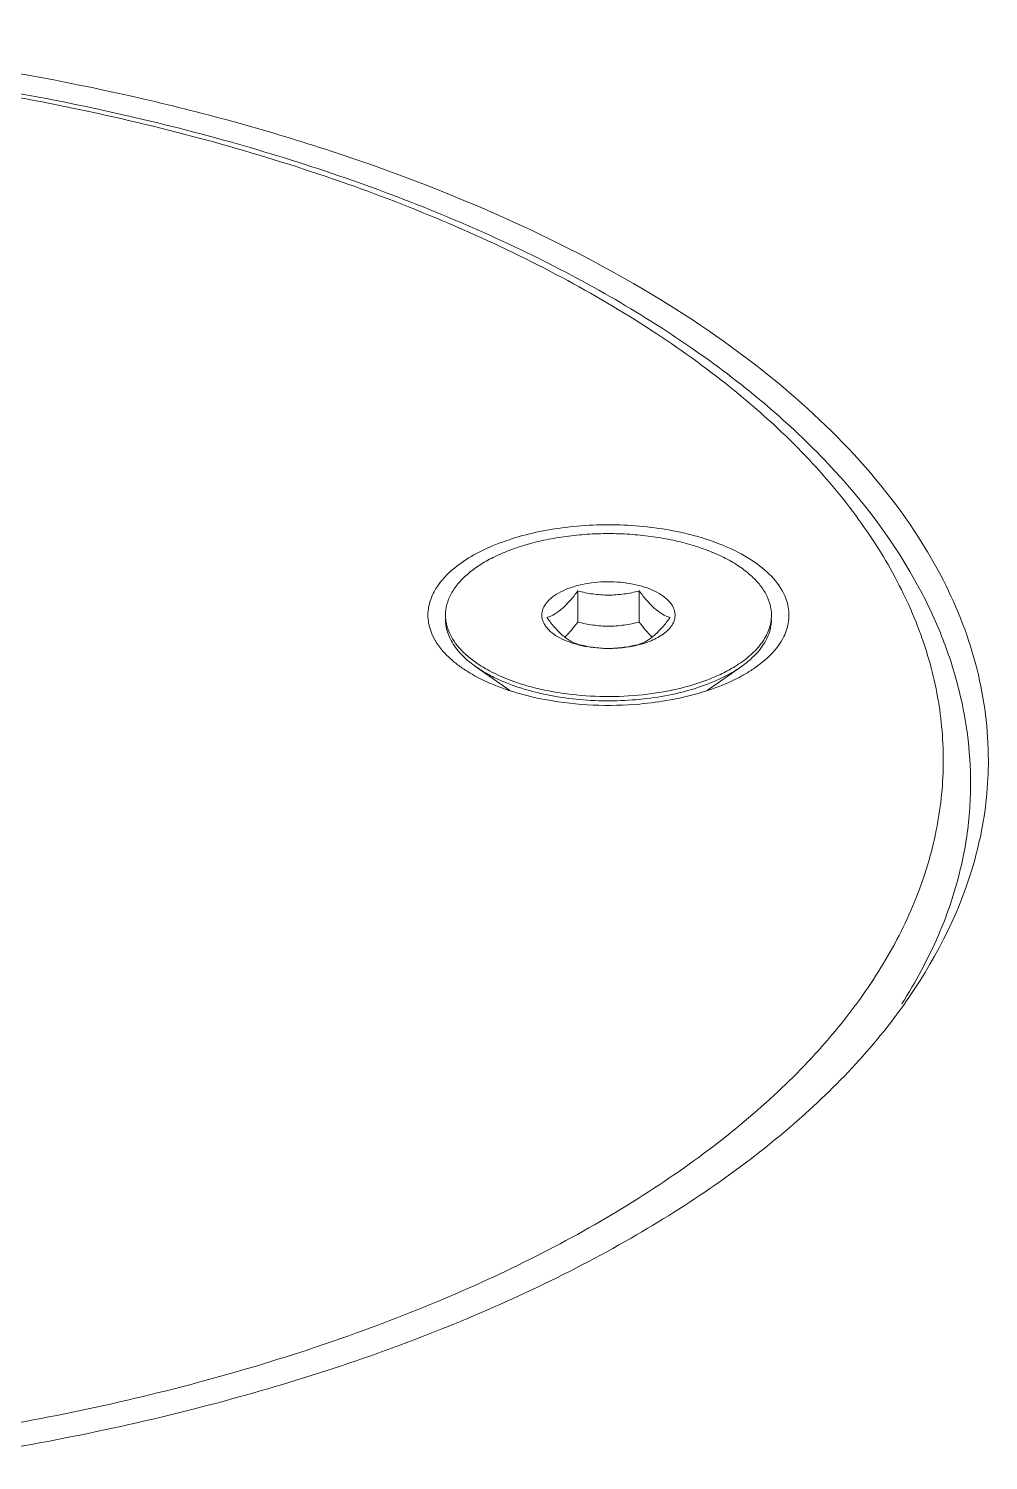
# Model space of a CAD drawing. Header units: millimetres. Extents: x 0 to 3564, y 0 to 2520.
# Drawn here: x 1737.8 to 1772.9, y 2178.3 to 2230.7 of the extents above; entities that cross this region are included whole.
import ezdxf

# ---------------------------------------------------------------- set-up
doc = ezdxf.new("R2010")
doc.units = ezdxf.units.MM
doc.layers.get('0').update_dxf_attribs({"lineweight": 13})

msp = doc.modelspace()

# ---------------------------------------------------------------- linework, layer by layer
for p, q in [((1757.916, 2210.108), (1757.916, 2208.973)), ((1760.166, 2210.108), (1760.166, 2208.973)), ((1755.43, 2206.465), (1754.176, 2207.352)), ((1762.651, 2206.465), (1763.906, 2207.352)), ((1764.756, 2207.577), (1764.427, 2207.323))]:
    msp.add_line(p, q)
for centre, radius, start, end in [((1754.58, 2209.227), 1.498, 180.0105, 185.9078), ((1763.503, 2209.227), 1.496, 354.0492, 359.996), ((1758.829, 2211.657), 3.627, 253.9012, 255.3331), ((1759.041, 2212.881), 4.872, 267.9886, 270.9745), ((1759.042, 2212.831), 4.822, 270.9701, 273.5151), ((1759.046, 2212.768), 4.758, 273.5146, 274.9839), ((1759.213, 2211.807), 3.782, 283.8414, 284.6791), ((1756.608, 2211.516), 5.131, 234.826, 239.5326), ((1761.463, 2211.535), 5.152, 300.4703, 305.1499), ((1757.916, 2214.146), 8.073, 247.2844, 250.808), ((1760.174, 2214.119), 8.045, 289.2014, 292.7385), ((1758.443, 2203.16), 13.847, 347.1819, 348.2213)]:
    msp.add_arc(centre, radius, start, end)
for points, knots in [([(1771.278, 2210.51), (1769.845, 2213.317), (1766.342, 2217.155), (1760.523, 2221.159), (1755.033, 2223.966), (1748.793, 2226.335), (1739.439, 2228.906), (1726.812, 2230.689), (1711.399, 2230.606), (1698.838, 2228.685), (1689.588, 2226.009), (1683.451, 2223.57), (1678.092, 2220.708), (1674.95, 2218.438), (1673.565, 2217.239)], [0, 0, 0, 0, 0.088881, 0.141375, 0.199264, 0.262136, 0.329285, 0.472453, 0.620055, 0.762514, 0.829074, 0.891229, 0.948342, 1, 1, 1, 1]), ([(1667.081, 2203.06), (1667.081, 2203.89), (1667.233, 2205.569), (1667.908, 2208.042), (1669.014, 2210.452), (1670.533, 2212.778), (1672.444, 2215.003), (1674.728, 2217.117), (1677.364, 2219.106), (1680.332, 2220.96), (1683.608, 2222.668), (1687.169, 2224.218), (1690.987, 2225.599), (1696.464, 2227.228), (1703.752, 2228.76), (1712.862, 2229.777), (1722.187, 2229.97), (1731.432, 2229.333), (1738.924, 2228.11), (1744.632, 2226.721), (1748.662, 2225.505), (1752.462, 2224.111), (1756.003, 2222.549), (1759.258, 2220.83), (1762.202, 2218.966), (1764.814, 2216.966), (1767.733, 2214.223), (1769.516, 2211.868), (1770.405, 2210.21)], [0, 0, 0, 0, 0.020646, 0.041676, 0.063474, 0.086348, 0.110553, 0.136267, 0.163599, 0.192589, 0.223223, 0.255438, 0.289128, 0.324158, 0.397531, 0.474028, 0.551881, 0.629235, 0.704266, 0.740391, 0.775328, 0.808915, 0.841018, 0.871534, 0.900403, 0.927615, 0.953214, 1, 1, 1, 1]), ([(1769.523, 2210.604), (1769.072, 2211.446), (1767.988, 2213.114), (1765.952, 2215.439), (1763.475, 2217.649), (1760.581, 2219.725), (1757.297, 2221.647), (1753.656, 2223.4), (1749.69, 2224.966), (1745.437, 2226.33), (1740.938, 2227.481), (1734.601, 2228.728), (1726.363, 2229.674), (1716.334, 2229.836), (1706.431, 2229.03), (1698.469, 2227.555), (1692.479, 2225.899), (1688.318, 2224.465), (1684.456, 2222.836), (1680.93, 2221.025), (1677.773, 2219.049), (1675.015, 2216.927), (1673.036, 2215.017), (1671.69, 2213.433), (1670.541, 2211.873), (1669.38, 2209.864), (1668.451, 2207.345), (1668.025, 2204.784), (1668.111, 2202.211), (1668.706, 2199.662), (1669.415, 2198.041), (1669.84, 2197.249)], [0, 0, 0, 0, 0.022934, 0.047544, 0.074031, 0.10249, 0.132931, 0.165291, 0.199452, 0.235247, 0.272476, 0.310905, 0.3903, 0.471244, 0.55141, 0.628527, 0.665302, 0.700574, 0.734151, 0.765882, 0.795666, 0.823463, 0.849311, 0.861546, 0.873352, 0.895795, 0.917016, 0.937486, 0.957762, 0.978422, 1, 1, 1, 1]), ([(1753.325, 2210.877), (1753.757, 2211.251), (1754.883, 2211.872), (1756.837, 2212.405), (1759.04, 2212.591), (1760.555, 2212.463), (1761.298, 2212.328)], [0, 0, 0, 0, 0.206306, 0.454834, 0.727416, 1, 1, 1, 1]), ([(1762.02, 2211.807), (1761.789, 2211.874), (1761.313, 2211.99), (1760.578, 2212.114), (1759.816, 2212.189), (1759.041, 2212.215), (1758.266, 2212.189), (1757.504, 2212.114), (1756.768, 2211.99), (1756.071, 2211.82), (1755.423, 2211.605), (1754.837, 2211.35), (1754.321, 2211.06), (1753.885, 2210.737), (1753.535, 2210.388), (1753.277, 2210.016), (1753.118, 2209.627), (1753.082, 2209.358), (1753.082, 2209.227)], [0, 0, 0, 0, 0.070402, 0.143616, 0.218736, 0.294834, 0.370931, 0.446055, 0.519262, 0.589668, 0.656485, 0.719057, 0.776906, 0.829795, 0.877802, 0.92142, 0.961647, 1, 1, 1, 1]), ([(1761.298, 2212.328), (1761.371, 2212.315), (1761.656, 2212.26), (1761.939, 2212.194), (1762.149, 2212.138)], [0, 0, 0, 0, 0.25414, 1, 1, 1, 1]), ([(1762.149, 2212.138), (1762.567, 2212.026), (1763.346, 2211.763), (1764.588, 2211.111), (1765.342, 2210.362), (1765.54, 2209.8)], [0, 0, 0, 0, 0.306727, 0.577589, 1, 1, 1, 1]), ([(1764.999, 2209.227), (1764.999, 2209.358), (1764.963, 2209.627), (1764.804, 2210.016), (1764.547, 2210.388), (1764.197, 2210.737), (1763.76, 2211.06), (1763.244, 2211.35), (1762.658, 2211.605), (1762.239, 2211.744), (1762.02, 2211.807)], [0, 0, 0, 0, 0.093469, 0.191504, 0.297803, 0.414799, 0.543694, 0.684666, 0.837174, 1, 1, 1, 1]), ([(1752.541, 2209.8), (1752.575, 2209.897), (1752.759, 2210.306), (1753.065, 2210.652), (1753.325, 2210.877)], [0, 0, 0, 0, 0.229745, 1, 1, 1, 1]), ([(1760.259, 2210.282), (1760.116, 2210.323), (1759.818, 2210.389), (1759.356, 2210.442), (1758.883, 2210.45), (1758.415, 2210.412), (1757.971, 2210.33), (1757.567, 2210.206), (1757.218, 2210.046), (1757.017, 2209.91), (1756.931, 2209.836)], [0, 0, 0, 0, 0.128611, 0.263628, 0.401279, 0.537607, 0.668749, 0.791211, 0.902193, 1, 1, 1, 1]), ([(1764.95, 2191.544), (1765.709, 2192.237), (1766.774, 2193.322), (1768.02, 2194.871), (1769.081, 2196.397), (1770.146, 2198.358), (1770.983, 2200.809), (1771.346, 2203.295), (1771.226, 2205.79), (1770.628, 2208.262), (1769.935, 2209.835), (1769.523, 2210.604)], [0, 0, 0, 0, 0.144954, 0.2137, 0.280132, 0.406771, 0.526986, 0.643391, 0.759001, 0.87692, 1, 1, 1, 1]), ([(1772.931, 2203.926), (1772.931, 2205.041), (1772.639, 2207.328), (1771.807, 2209.473), (1771.278, 2210.51)], [0, 0, 0, 0, 0.489071, 1, 1, 1, 1]), ([(1757.353, 2209.471), (1757.455, 2209.559), (1757.653, 2209.764), (1757.828, 2209.988), (1757.916, 2210.108)], [0, 0, 0, 0, 0.47416, 1, 1, 1, 1]), ([(1760.166, 2210.108), (1759.982, 2210.063), (1759.61, 2209.986), (1759.041, 2209.943), (1758.471, 2209.986), (1758.099, 2210.063), (1757.916, 2210.108)], [0, 0, 0, 0, 0.249369, 0.5, 0.750631, 1, 1, 1, 1]), ([(1761.291, 2209.134), (1761.194, 2209.169), (1760.994, 2209.263), (1760.708, 2209.474), (1760.428, 2209.764), (1760.254, 2209.988), (1760.166, 2210.108)], [0, 0, 0, 0, 0.203593, 0.435936, 0.703391, 1, 1, 1, 1]), ([(1761.15, 2208.618), (1761.188, 2208.651), (1761.259, 2208.72), (1761.348, 2208.831), (1761.415, 2208.947), (1761.459, 2209.066), (1761.479, 2209.187), (1761.475, 2209.308), (1761.447, 2209.428), (1761.395, 2209.546), (1761.321, 2209.661), (1761.188, 2209.813), (1760.965, 2209.986), (1760.637, 2210.157), (1760.391, 2210.244), (1760.259, 2210.282)], [0, 0, 0, 0, 0.062761, 0.121167, 0.1757, 0.227248, 0.276977, 0.32624, 0.376438, 0.428866, 0.484593, 0.544387, 0.677689, 0.830135, 1, 1, 1, 1]), ([(1770.405, 2210.21), (1770.708, 2209.643), (1771.248, 2208.492), (1771.842, 2206.703), (1772.201, 2204.888), (1772.281, 2203.667), (1772.281, 2203.06)], [0, 0, 0, 0, 0.258459, 0.509759, 0.756115, 1, 1, 1, 1]), ([(1752.541, 2208.654), (1752.476, 2208.837), (1752.405, 2209.227), (1752.476, 2209.618), (1752.541, 2209.8)], [0, 0, 0, 0, 0.499811, 1, 1, 1, 1]), ([(1756.931, 2209.836), (1756.893, 2209.803), (1756.822, 2209.734), (1756.733, 2209.623), (1756.666, 2209.507), (1756.622, 2209.388), (1756.602, 2209.268), (1756.606, 2209.146), (1756.635, 2209.026), (1756.686, 2208.908), (1756.76, 2208.793), (1756.893, 2208.642), (1757.116, 2208.468), (1757.444, 2208.297), (1757.691, 2208.21), (1757.823, 2208.172)], [0, 0, 0, 0, 0.062761, 0.121167, 0.1757, 0.227248, 0.276977, 0.32624, 0.376438, 0.428866, 0.484593, 0.544387, 0.677689, 0.830135, 1, 1, 1, 1]), ([(1756.791, 2209.134), (1756.887, 2209.169), (1757.087, 2209.263), (1757.265, 2209.394), (1757.353, 2209.471)], [0, 0, 0, 0, 0.467037, 1, 1, 1, 1]), ([(1765.54, 2209.8), (1765.605, 2209.617), (1765.676, 2209.227), (1765.605, 2208.837), (1765.54, 2208.654)], [0, 0, 0, 0, 0.499811, 1, 1, 1, 1]), ([(1753.285, 2208.3), (1753.221, 2208.421), (1753.118, 2208.672), (1753.082, 2208.941), (1753.082, 2209.072)], [0, 0, 0, 0, 0.511935, 1, 1, 1, 1]), ([(1753.09, 2209.073), (1753.101, 2208.968), (1753.147, 2208.753), (1753.233, 2208.553), (1753.286, 2208.455)], [0, 0, 0, 0, 0.48875, 1, 1, 1, 1]), ([(1756.791, 2209.134), (1756.879, 2209.014), (1757.053, 2208.789), (1757.333, 2208.5), (1757.619, 2208.289), (1757.819, 2208.195), (1757.916, 2208.16)], [0, 0, 0, 0, 0.296609, 0.564064, 0.796406, 1, 1, 1, 1]), ([(1757.446, 2208.42), (1757.53, 2208.501), (1757.693, 2208.68), (1757.841, 2208.872), (1757.916, 2208.973)], [0, 0, 0, 0, 0.480006, 1, 1, 1, 1]), ([(1757.916, 2208.973), (1758.099, 2208.928), (1758.471, 2208.851), (1759.041, 2208.808), (1759.61, 2208.851), (1759.982, 2208.928), (1760.166, 2208.973)], [0, 0, 0, 0, 0.249369, 0.5, 0.750631, 1, 1, 1, 1]), ([(1760.166, 2208.973), (1760.24, 2208.872), (1760.388, 2208.68), (1760.552, 2208.501), (1760.635, 2208.42)], [0, 0, 0, 0, 0.520021, 1, 1, 1, 1]), ([(1761.291, 2209.134), (1761.202, 2209.014), (1761.028, 2208.789), (1760.83, 2208.584), (1760.728, 2208.496)], [0, 0, 0, 0, 0.52584, 1, 1, 1, 1]), ([(1764.604, 2208.16), (1764.71, 2208.298), (1764.844, 2208.519), (1764.954, 2208.835), (1764.983, 2208.993), (1764.991, 2209.072)], [0, 0, 0, 0, 0.520142, 0.763527, 1, 1, 1, 1]), ([(1764.999, 2209.072), (1764.999, 2208.967), (1764.977, 2208.755), (1764.911, 2208.551), (1764.869, 2208.452)], [0, 0, 0, 0, 0.492161, 1, 1, 1, 1]), ([(1753.325, 2207.577), (1753.232, 2207.658), (1752.909, 2207.965), (1752.649, 2208.349), (1752.541, 2208.654)], [0, 0, 0, 0, 0.27505, 1, 1, 1, 1]), ([(1754.176, 2207.352), (1754.077, 2207.421), (1753.893, 2207.564), (1753.576, 2207.864), (1753.382, 2208.12), (1753.285, 2208.3)], [0, 0, 0, 0, 0.27524, 0.533045, 1, 1, 1, 1]), ([(1753.286, 2208.455), (1753.417, 2208.211), (1753.705, 2207.87), (1754.18, 2207.492), (1754.462, 2207.317), (1754.613, 2207.234)], [0, 0, 0, 0, 0.45623, 0.716827, 1, 1, 1, 1]), ([(1760.728, 2208.496), (1760.64, 2208.42), (1760.462, 2208.289), (1760.262, 2208.195), (1760.166, 2208.16)], [0, 0, 0, 0, 0.532969, 1, 1, 1, 1]), ([(1760.171, 2208.148), (1760.27, 2208.174), (1760.459, 2208.232), (1760.723, 2208.341), (1760.954, 2208.467), (1761.09, 2208.566), (1761.15, 2208.618)], [0, 0, 0, 0, 0.279516, 0.540776, 0.781432, 1, 1, 1, 1]), ([(1764.869, 2208.452), (1764.826, 2208.35), (1764.717, 2208.148), (1764.5, 2207.865), (1764.227, 2207.594), (1764.018, 2207.431), (1763.906, 2207.352)], [0, 0, 0, 0, 0.223626, 0.463201, 0.721485, 1, 1, 1, 1]), ([(1765.54, 2208.654), (1765.506, 2208.557), (1765.322, 2208.148), (1765.017, 2207.802), (1764.756, 2207.577)], [0, 0, 0, 0, 0.229745, 1, 1, 1, 1]), ([(1757.91, 2208.148), (1758.063, 2208.108), (1758.382, 2208.046), (1758.705, 2208.018), (1758.87, 2208.012)], [0, 0, 0, 0, 0.489329, 1, 1, 1, 1]), ([(1757.916, 2208.16), (1758.099, 2208.114), (1758.471, 2208.038), (1759.041, 2207.995), (1759.61, 2208.038), (1759.982, 2208.114), (1760.166, 2208.16)], [0, 0, 0, 0, 0.249369, 0.5, 0.750631, 1, 1, 1, 1]), ([(1759.459, 2208.027), (1759.516, 2208.032), (1759.737, 2208.056), (1759.957, 2208.095), (1760.117, 2208.135)], [0, 0, 0, 0, 0.256008, 1, 1, 1, 1]), ([(1763.671, 2207.352), (1763.857, 2207.467), (1764.194, 2207.707), (1764.485, 2208.005), (1764.604, 2208.16)], [0, 0, 0, 0, 0.529004, 1, 1, 1, 1]), ([(1756.061, 2206.492), (1755.88, 2206.544), (1755.53, 2206.657), (1755.032, 2206.86), (1754.581, 2207.087), (1754.304, 2207.261), (1754.176, 2207.352)], [0, 0, 0, 0, 0.272061, 0.530387, 0.773325, 1, 1, 1, 1]), ([(1754.613, 2207.234), (1754.831, 2207.112), (1755.305, 2206.89), (1755.8, 2206.722), (1756.061, 2206.647)], [0, 0, 0, 0, 0.479531, 1, 1, 1, 1]), ([(1763.906, 2207.352), (1763.68, 2207.192), (1763.171, 2206.901), (1762.314, 2206.562), (1761.35, 2206.307), (1760.308, 2206.143), (1759.224, 2206.077), (1758.134, 2206.11), (1757.074, 2206.242), (1756.39, 2206.397), (1756.061, 2206.492)], [0, 0, 0, 0, 0.10215, 0.216038, 0.339759, 0.470638, 0.605509, 0.740965, 0.873547, 1, 1, 1, 1]), ([(1761.464, 2206.505), (1761.674, 2206.552), (1762.08, 2206.656), (1762.66, 2206.852), (1763.19, 2207.079), (1763.518, 2207.257), (1763.671, 2207.352)], [0, 0, 0, 0, 0.271073, 0.529371, 0.772859, 1, 1, 1, 1]), ([(1754.798, 2206.699), (1754.728, 2206.729), (1754.457, 2206.847), (1754.194, 2206.982), (1754.006, 2207.093)], [0, 0, 0, 0, 0.259491, 1, 1, 1, 1]), ([(1764.076, 2207.094), (1764.015, 2207.058), (1763.757, 2206.913), (1763.49, 2206.786), (1763.283, 2206.699)], [0, 0, 0, 0, 0.240482, 1, 1, 1, 1]), ([(1756.784, 2206.126), (1756.65, 2206.15), (1756.136, 2206.253), (1755.629, 2206.393), (1755.262, 2206.522)], [0, 0, 0, 0, 0.258636, 1, 1, 1, 1]), ([(1756.061, 2206.647), (1756.483, 2206.525), (1757.368, 2206.34), (1758.733, 2206.225), (1760.114, 2206.269), (1761.024, 2206.407), (1761.464, 2206.505)], [0, 0, 0, 0, 0.241353, 0.495388, 0.751794, 1, 1, 1, 1]), ([(1762.82, 2206.521), (1762.7, 2206.48), (1762.202, 2206.318), (1761.69, 2206.197), (1761.298, 2206.126)], [0, 0, 0, 0, 0.240931, 1, 1, 1, 1]), ([(1761.298, 2206.126), (1760.931, 2206.059), (1759.434, 2205.862), (1757.901, 2205.923), (1756.784, 2206.126)], [0, 0, 0, 0, 0.24761, 1, 1, 1, 1]), ([(1772.43, 2200.281), (1772.513, 2200.581), (1772.802, 2201.775), (1772.931, 2203.009), (1772.931, 2203.926)], [0, 0, 0, 0, 0.253285, 1, 1, 1, 1]), ([(1771.998, 2200.333), (1772.045, 2200.559), (1772.209, 2201.459), (1772.281, 2202.376), (1772.281, 2203.06)], [0, 0, 0, 0, 0.251914, 1, 1, 1, 1]), ([(1765.797, 2190.614), (1767.389, 2191.993), (1770.136, 2194.892), (1771.938, 2198.503), (1772.43, 2200.281)], [0, 0, 0, 0, 0.533134, 1, 1, 1, 1]), ([(1769.763, 2195.02), (1770.275, 2195.817), (1771.159, 2197.448), (1771.745, 2199.212), (1771.944, 2200.088)], [0, 0, 0, 0, 0.513351, 1, 1, 1, 1]), ([(1734.829, 2179.263), (1737.92, 2179.738), (1742.451, 2180.666), (1748.238, 2182.39), (1752.243, 2183.861), (1755.947, 2185.517), (1759.317, 2187.344), (1762.321, 2189.326), (1764.124, 2190.789), (1764.95, 2191.544)], [0, 0, 0, 0, 0.284642, 0.41998, 0.549569, 0.672764, 0.789067, 0.898172, 1, 1, 1, 1]), ([(1734.359, 2178.333), (1737.553, 2178.791), (1743.69, 2179.981), (1752.272, 2182.668), (1759.692, 2186.114), (1763.973, 2189.034), (1765.797, 2190.614)], [0, 0, 0, 0, 0.283458, 0.548027, 0.788034, 1, 1, 1, 1])]:
    msp.add_open_spline(points, degree=3, knots=knots)
msp.add_open_spline([(1753.652, 2207.322), (1753.539, 2207.402), (1753.429, 2207.487), (1753.325, 2207.577)], degree=3)

doc.saveas('drawing.dxf')
